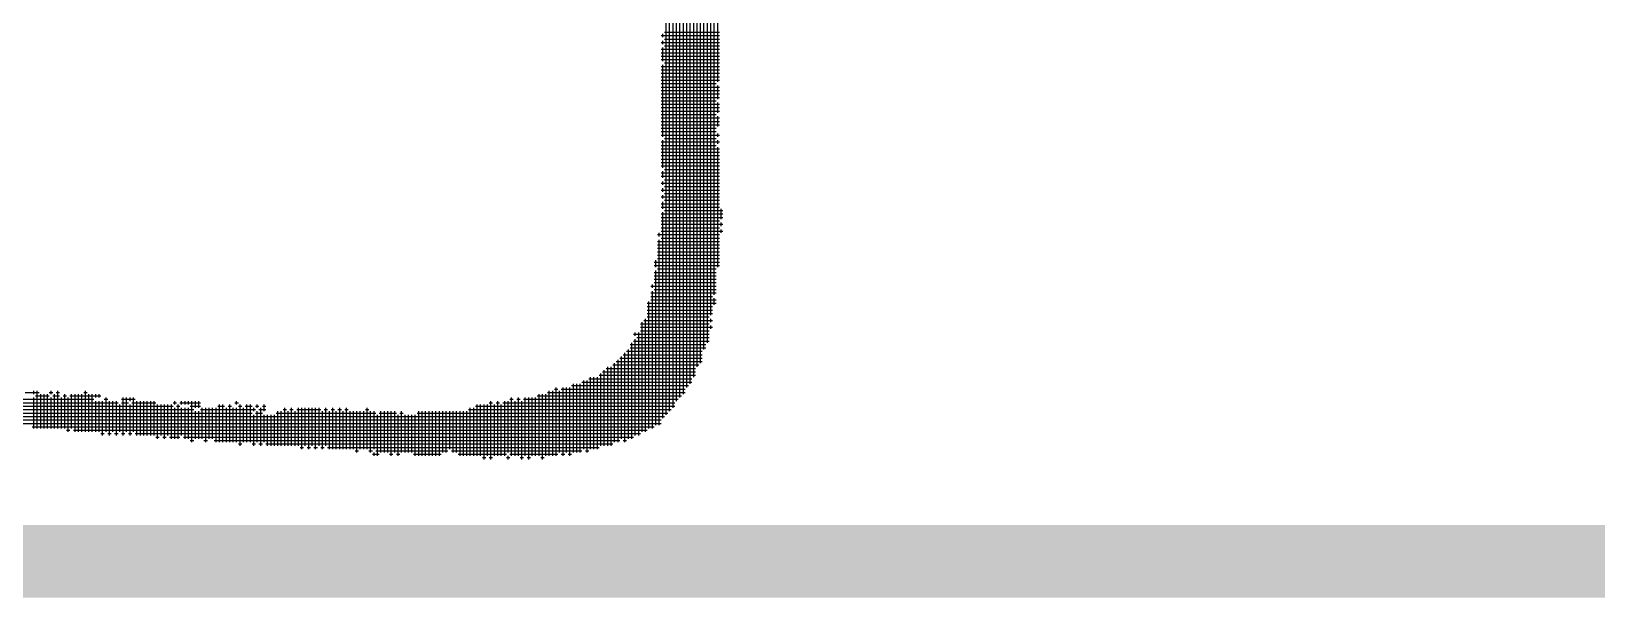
# Model space of a CAD drawing. Header units: feet. Extents: x 0 to 510288, y 0 to 371336.
# Drawn here: x 357840 to 359992, y 87286 to 88066 of the extents above; entities that cross this region are included whole.
import ezdxf
from ezdxf.enums import TextEntityAlignment as Align

# ---------------------------------------------------------------- set-up
doc = ezdxf.new("R2010")
doc.units = ezdxf.units.FT
doc.header["$LTSCALE"] = 100
doc.header["$MEASUREMENT"] = 0
for name, color, linetype in [('CX-BORD-LIN1', 4, 'CONTINUOUS'), ('CX-BORD-LIN2', 3, 'CONTINUOUS'), ('CX-BORD-TEX2', 7, 'CONTINUOUS'), ('CX-BORD-TEX3', 6, 'CONTINUOUS'), ('CX-MISC', 2, 'CONTINUOUS')]:
    doc.layers.add(name, color=color, linetype=linetype)
doc.styles.add('TB_TEXT', font='')
doc.styles.add('TB_WBTXT', font='')
doc.styles.add('TB_WMTXT', font='')
doc.styles.get('TB_TEXT').set_extended_font_data('Dotum')
doc.styles.get('TB_WBTXT').set_extended_font_data('Dotum')
doc.styles.get('TB_WMTXT').set_extended_font_data('Dotum')

# ---------------------------------------------------------------- blocks, each defined once
blk = doc.blocks.new('CXBLKA1-KHCA')
at = {"layer": 'CX-BORD-LIN1', "const_width": 0.2}
blk.add_lwpolyline([(558, 6), (270, 6)], dxfattribs=at)
at = {"layer": 'CX-BORD-LIN1', "style": 'TB_TEXT'}
for tag, p in [('TR_RCON5', (342.3033, 33)), ('TR_RCON4', (342.3033, 27)), ('TR_RCON3', (342.3033, 21)), ('TR_RCON2', (342.3033, 15)), ('TR_RCON1', (342.3033, 9))]:
    blk.add_attdef(tag, text='', height=3.5, dxfattribs=at).set_placement(p, align=Align.MIDDLE_LEFT)
for tag, height, p in [('TR_DGN5', 3.5, (451.1185, 33)), ('TR_CHK5', 3.5, (491.1185, 33)), ('TR_RDAT5', 3.5, (317.5, 33)), ('TR_APP5', 3.5, (531.1185, 33)), ('TR_RNUM5', 3, (285.1051, 32.6366)), ('TR_DGN4', 3.5, (451.1185, 27)), ('TR_CHK4', 3.5, (491.1185, 27)), ('TR_RDAT4', 3.5, (317.5, 27)), ('TR_APP4', 3.5, (531.1185, 27)), ('TR_RNUM4', 3, (285.1051, 26.6366)), ('TR_RDAT3', 3.5, (317.5, 21)), ('TR_DGN3', 3.5, (451.1185, 21)), ('TR_CHK3', 3.5, (491.1185, 21)), ('TR_APP3', 3.5, (531.1185, 21)), ('TR_RNUM3', 3, (285.1051, 20.6366)), ('TR_RDAT2', 3.5, (317.5, 15)), ('TR_DGN2', 3.5, (451.1185, 15)), ('TR_CHK2', 3.5, (491.1185, 15)), ('TR_APP2', 3.5, (531.1185, 15)), ('TR_RNUM2', 3, (285.1051, 14.6366)), ('TR_DGN1', 3.5, (451.1185, 9)), ('TR_CHK1', 3.5, (491.1185, 9)), ('TR_RDAT1', 3.5, (317.5, 9)), ('TR_APP1', 3.5, (531.1185, 9)), ('TR_RNUM1', 3, (285.1051, 8.6366))]:
    blk.add_attdef(tag, text='', height=height, dxfattribs=at).set_placement(p, align=Align.MIDDLE_CENTER)
at = {"layer": 'CX-BORD-LIN2', "style": 'TB_TEXT'}
blk.add_attdef('TD_VERSION', text='', height=3, rotation=90, dxfattribs=at).set_placement((800.5, 48.0149), align=Align.MIDDLE_CENTER)
at = {"layer": 'CX-BORD-TEX2', "style": 'TB_WMTXT'}
for tag, height, p in [('TB_CNAME', 5, (15.3448, 531.8324)), ('TB_CSCOP', 4, (16.6346, 523.8324))]:
    blk.add_attdef(tag, text='', height=height, dxfattribs=at).set_placement(p, align=Align.BOTTOM_LEFT)
at = {"layer": 'CX-BORD-TEX2', "style": 'TB_WBTXT'}
for tag, height, p in [('TB_MTITIL', 10, (398, 533.3264)), ('TB_STITL', 7, (398, 518.3264))]:
    blk.add_attdef(tag, text='', height=height, dxfattribs=at).set_placement(p, align=Align.MIDDLE_CENTER)
at = {"layer": 'CX-BORD-TEX3', "style": 'TB_TEXT'}
for tag, height, p in [('TD_LNDST', 4.5, (215, 31.5)), ('TD_DSECT', 4.5, (605.5, 31.5)), ('TD_DDIST', 4.5, (654.5, 31.5)), ('TD_DNAME_TOP', 4.5, (755, 27.957)), ('TD_CSECT', 4.5, (605.5, 22.5)), ('TD_CDIST', 4.5, (654.5, 22.5)), ('TD_DNAME_MAIN', 4.5, (755, 21.4731)), ('TD_DNAME_BOT', 3, (755, 15.2489)), ('TD_HSCAL', 4.5, (620.8841, 13.7484)), ('TD_VSCAL', 4.5, (656.8615, 13.7484)), ('TD_CCOMP', 4.5, (215, 13.5927)), ('TD_CSTEP', 4.5, (250.744, 5.125)), ('TD_FIELD', 4.5, (180, 5.125)), ('TD_DWGNO', 4.5, (755, 5.0017)), ('TD_DWGCODE', 4.5, (637, 4.7908))]:
    blk.add_attdef(tag, text='', height=height, dxfattribs=at).set_placement(p, align=Align.MIDDLE_CENTER)
for tag, height, width, p in [('TD_DCOMP', 4.5, 0.95, (215, 22.5875)), ('TD_CNAME', 5, 0.78, (65, 7.5956))]:
    blk.add_attdef(tag, text='', height=height, dxfattribs=dict(at, width=width)).set_placement(p, align=Align.MIDDLE_CENTER)

msp = doc.modelspace()

# ---------------------------------------------------------------- linework, layer by layer
at = {"layer": 'CX-MISC'}
for p, q in [((358783.3, 87996.1, 12271.3), (358783.3, 88633.9, 12271.3)), ((358778.6, 87703.1, 12271.3), (358778.6, 88605.6, 12271.3)), ((358773.9, 87674.8, 12271.3), (358773.9, 88582, 12271.3)), ((358769.2, 87637, 12271.3), (358769.2, 88563.1, 12271.3)), ((358764.4, 87627.5, 12271.3), (358764.4, 88530, 12271.3)), ((358759.7, 87608.6, 12271.3), (358759.7, 88501.6, 12271.3)), ((358755, 87603.9, 12271.3), (358755, 88468.6, 12271.3)), ((358750.3, 87589.7, 12271.3), (358750.3, 88430.8, 12271.3)), ((358745.5, 87580.3, 12271.3), (358745.5, 88402.4, 12271.3)), ((358740.8, 87575.5, 12271.3), (358740.8, 88383.5, 12271.3)), ((358736.1, 87566.1, 12271.3), (358736.1, 88359.9, 12271.3)), ((358731.4, 87561.4, 12271.3), (358731.4, 88312.6, 12271.3)), ((358726.6, 87556.6, 12271.3), (358726.6, 88284.3, 12271.3)), ((358721.9, 87547.2, 12271.3), (358721.9, 88237, 12271.3)), ((358717.2, 87542.5, 12271.3), (358717.2, 88194.5, 12271.3)), ((358712.5, 87537.7, 12271.3), (358712.5, 88142.5, 12271.3)), ((358705.4, 88059.9, 12271.3), (358785.7, 88059.9, 12271.3)), ((358707.7, 88057.5, 12271.3), (358707.7, 88062.2, 12271.3)), ((358710.1, 88064.6, 12271.3), (358785.7, 88064.6, 12271.3)), ((358705.4, 88050.4, 12271.3), (358785.7, 88050.4, 12271.3)), ((358705.4, 88041, 12271.3), (358785.7, 88041, 12271.3)), ((358705.4, 88036.2, 12271.3), (358785.7, 88036.2, 12271.3)), ((358707.7, 88048, 12271.3), (358707.7, 88052.8, 12271.3)), ((358707.7, 88024.4, 12271.3), (358707.7, 88043.3, 12271.3)), ((358710.1, 88055.1, 12271.3), (358785.7, 88055.1, 12271.3)), ((358710.1, 88045.7, 12271.3), (358785.7, 88045.7, 12271.3)), ((358705.4, 88031.5, 12271.3), (358785.7, 88031.5, 12271.3)), ((358705.4, 88026.8, 12271.3), (358785.7, 88026.8, 12271.3)), ((358705.4, 88017.3, 12271.3), (358785.7, 88017.3, 12271.3)), ((358705.4, 88012.6, 12271.3), (358785.7, 88012.6, 12271.3)), ((358707.7, 87920.5, 12271.3), (358707.7, 88019.7, 12271.3)), ((358710.1, 88022.1, 12271.3), (358785.7, 88022.1, 12271.3)), ((358705.4, 88007.9, 12271.3), (358785.7, 88007.9, 12271.3)), ((358705.4, 88003.2, 12271.3), (358785.7, 88003.2, 12271.3)), ((358705.4, 87998.4, 12271.3), (358785.7, 87998.4, 12271.3)), ((358705.4, 87993.7, 12271.3), (358781, 87993.7, 12271.3)), ((358783.3, 87972.4, 12271.3), (358783.3, 87991.3, 12271.3)), ((358705.4, 87989, 12271.3), (358785.7, 87989, 12271.3)), ((358705.4, 87984.3, 12271.3), (358785.7, 87984.3, 12271.3)), ((358705.4, 87979.5, 12271.3), (358785.7, 87979.5, 12271.3)), ((358705.4, 87974.8, 12271.3), (358785.7, 87974.8, 12271.3)), ((358705.4, 87970.1, 12271.3), (358781, 87970.1, 12271.3)), ((358705.4, 87965.4, 12271.3), (358785.7, 87965.4, 12271.3)), ((358705.4, 87960.6, 12271.3), (358785.7, 87960.6, 12271.3)), ((358705.4, 87955.9, 12271.3), (358785.7, 87955.9, 12271.3)), ((358705.4, 87951.2, 12271.3), (358781, 87951.2, 12271.3)), ((358783.3, 87953.5, 12271.3), (358783.3, 87967.7, 12271.3)), ((358783.3, 87934.6, 12271.3), (358783.3, 87948.8, 12271.3)), ((358705.4, 87946.5, 12271.3), (358785.7, 87946.5, 12271.3)), ((358705.4, 87941.7, 12271.3), (358785.7, 87941.7, 12271.3)), ((358705.4, 87937, 12271.3), (358785.7, 87937, 12271.3)), ((358705.4, 87932.3, 12271.3), (358781, 87932.3, 12271.3)), ((358705.4, 87927.6, 12271.3), (358781, 87927.6, 12271.3)), ((358705.4, 87922.8, 12271.3), (358785.7, 87922.8, 12271.3)), ((358705.4, 87913.4, 12271.3), (358785.7, 87913.4, 12271.3)), ((358705.4, 87908.7, 12271.3), (358781, 87908.7, 12271.3)), ((358707.7, 87877.9, 12271.3), (358707.7, 87915.7, 12271.3)), ((358710.1, 87918.1, 12271.3), (358781, 87918.1, 12271.3)), ((358783.3, 87920.5, 12271.3), (358783.3, 87925.2, 12271.3)), ((358783.3, 87911, 12271.3), (358783.3, 87915.7, 12271.3)), ((358783.3, 87740.9, 12271.3), (358783.3, 87906.3, 12271.3)), ((358705.4, 87903.9, 12271.3), (358785.7, 87903.9, 12271.3)), ((358705.4, 87899.2, 12271.3), (358785.7, 87899.2, 12271.3)), ((358705.4, 87894.5, 12271.3), (358785.7, 87894.5, 12271.3)), ((358705.4, 87889.8, 12271.3), (358785.7, 87889.8, 12271.3)), ((358705.4, 87885, 12271.3), (358785.7, 87885, 12271.3)), ((358705.4, 87880.3, 12271.3), (358785.7, 87880.3, 12271.3)), ((358705.4, 87870.9, 12271.3), (358785.7, 87870.9, 12271.3)), ((358705.4, 87866.1, 12271.3), (358785.7, 87866.1, 12271.3)), ((358707.7, 87863.8, 12271.3), (358707.7, 87873.2, 12271.3)), ((358710.1, 87875.6, 12271.3), (358785.7, 87875.6, 12271.3)), ((358705.4, 87856.7, 12271.3), (358785.7, 87856.7, 12271.3)), ((358705.4, 87847.2, 12271.3), (358785.7, 87847.2, 12271.3)), ((358707.7, 87854.3, 12271.3), (358707.7, 87859, 12271.3)), ((358707.7, 87844.9, 12271.3), (358707.7, 87849.6, 12271.3)), ((358707.7, 87835.4, 12271.3), (358707.7, 87840.1, 12271.3)), ((358710.1, 87861.4, 12271.3), (358785.7, 87861.4, 12271.3)), ((358710.1, 87852, 12271.3), (358785.7, 87852, 12271.3)), ((358710.1, 87842.5, 12271.3), (358785.7, 87842.5, 12271.3)), ((358705.4, 87837.8, 12271.3), (358785.7, 87837.8, 12271.3)), ((358705.4, 87828.3, 12271.3), (358785.7, 87828.3, 12271.3)), ((358705.4, 87823.6, 12271.3), (358785.7, 87823.6, 12271.3)), ((358707.7, 87821.2, 12271.3), (358707.7, 87830.7, 12271.3)), ((358710.1, 87833.1, 12271.3), (358785.7, 87833.1, 12271.3)), ((358710.1, 87818.9, 12271.3), (358790.4, 87818.9, 12271.3)), ((358788.1, 87807.1, 12271.3), (358788.1, 87821.2, 12271.3)), ((358705.4, 87814.2, 12271.3), (358790.4, 87814.2, 12271.3)), ((358705.4, 87809.4, 12271.3), (358790.4, 87809.4, 12271.3)), ((358705.4, 87804.7, 12271.3), (358785.7, 87804.7, 12271.3)), ((358705.4, 87800, 12271.3), (358790.4, 87800, 12271.3)), ((358707.7, 87533, 12271.3), (358707.7, 87816.5, 12271.3)), ((358788.1, 87797.6, 12271.3), (358788.1, 87802.3, 12271.3)), ((358700.6, 87785.8, 12271.3), (358785.7, 87785.8, 12271.3)), ((358700.6, 87776.4, 12271.3), (358785.7, 87776.4, 12271.3)), ((358703, 87783.4, 12271.3), (358703, 87788.2, 12271.3)), ((358703, 87523.6, 12271.3), (358703, 87778.7, 12271.3)), ((358705.4, 87795.3, 12271.3), (358785.7, 87795.3, 12271.3)), ((358705.4, 87790.5, 12271.3), (358790.4, 87790.5, 12271.3)), ((358705.4, 87781.1, 12271.3), (358785.7, 87781.1, 12271.3)), ((358788.1, 87788.2, 12271.3), (358788.1, 87792.9, 12271.3)), ((358700.6, 87771.6, 12271.3), (358785.7, 87771.6, 12271.3)), ((358700.6, 87766.9, 12271.3), (358785.7, 87766.9, 12271.3)), ((358700.6, 87762.2, 12271.3), (358785.7, 87762.2, 12271.3)), ((358700.6, 87757.5, 12271.3), (358785.7, 87757.5, 12271.3)), ((358695.9, 87748, 12271.3), (358785.7, 87748, 12271.3)), ((358695.9, 87743.3, 12271.3), (358785.7, 87743.3, 12271.3)), ((358695.9, 87733.8, 12271.3), (358781, 87733.8, 12271.3)), ((358698.3, 87740.9, 12271.3), (358698.3, 87750.4, 12271.3)), ((358698.3, 87523.6, 12271.3), (358698.3, 87736.2, 12271.3)), ((358700.6, 87752.7, 12271.3), (358785.7, 87752.7, 12271.3)), ((358700.6, 87738.6, 12271.3), (358781, 87738.6, 12271.3)), ((358691.2, 87714.9, 12271.3), (358781, 87714.9, 12271.3)), ((358693.6, 87712.6, 12271.3), (358693.6, 87717.3, 12271.3)), ((358695.9, 87729.1, 12271.3), (358781, 87729.1, 12271.3)), ((358695.9, 87724.4, 12271.3), (358781, 87724.4, 12271.3)), ((358695.9, 87719.7, 12271.3), (358781, 87719.7, 12271.3)), ((358686.5, 87691.3, 12271.3), (358781, 87691.3, 12271.3)), ((358688.8, 87518.8, 12271.3), (358688.8, 87693.7, 12271.3)), ((358691.2, 87705.5, 12271.3), (358781, 87705.5, 12271.3)), ((358691.2, 87700.8, 12271.3), (358776.2, 87700.8, 12271.3)), ((358691.2, 87696, 12271.3), (358781, 87696, 12271.3)), ((358693.6, 87518.8, 12271.3), (358693.6, 87707.8, 12271.3)), ((358695.9, 87710.2, 12271.3), (358781, 87710.2, 12271.3)), ((358778.6, 87688.9, 12271.3), (358778.6, 87698.4, 12271.3)), ((358684.1, 87514.1, 12271.3), (358684.1, 87670, 12271.3)), ((358686.5, 87686.6, 12271.3), (358776.2, 87686.6, 12271.3)), ((358686.5, 87681.9, 12271.3), (358776.2, 87681.9, 12271.3)), ((358686.5, 87677.1, 12271.3), (358776.2, 87677.1, 12271.3)), ((358686.5, 87672.4, 12271.3), (358771.5, 87672.4, 12271.3)), ((358773.9, 87665.3, 12271.3), (358773.9, 87670, 12271.3)), ((358667.6, 87648.8, 12271.3), (358771.5, 87648.8, 12271.3)), ((358669.9, 87646.4, 12271.3), (358669.9, 87651.1, 12271.3)), ((358674.7, 87509.4, 12271.3), (358674.7, 87651.1, 12271.3)), ((358677, 87663, 12271.3), (358771.5, 87663, 12271.3)), ((358677, 87658.2, 12271.3), (358776.2, 87658.2, 12271.3)), ((358677, 87653.5, 12271.3), (358771.5, 87653.5, 12271.3)), ((358679.4, 87514.1, 12271.3), (358679.4, 87665.3, 12271.3)), ((358681.7, 87667.7, 12271.3), (358776.2, 87667.7, 12271.3)), ((358773.9, 87655.9, 12271.3), (358773.9, 87660.6, 12271.3)), ((358658.1, 87625.2, 12271.3), (358762.1, 87625.2, 12271.3)), ((358660.5, 87504.7, 12271.3), (358660.5, 87627.5, 12271.3)), ((358662.8, 87634.6, 12271.3), (358766.8, 87634.6, 12271.3)), ((358662.8, 87629.9, 12271.3), (358766.8, 87629.9, 12271.3)), ((358665.2, 87504.7, 12271.3), (358665.2, 87637, 12271.3)), ((358667.6, 87639.3, 12271.3), (358771.5, 87639.3, 12271.3)), ((358669.9, 87509.4, 12271.3), (358669.9, 87641.7, 12271.3)), ((358672.3, 87644.1, 12271.3), (358771.5, 87644.1, 12271.3)), ((358632.1, 87495.2, 12271.3), (358632.1, 87603.9, 12271.3)), ((358636.9, 87495.2, 12271.3), (358636.9, 87603.9, 12271.3)), ((358639.2, 87606.3, 12271.3), (358757.3, 87606.3, 12271.3)), ((358641.6, 87499.9, 12271.3), (358641.6, 87608.6, 12271.3)), ((358643.9, 87611, 12271.3), (358762.1, 87611, 12271.3)), ((358646.3, 87499.9, 12271.3), (358646.3, 87613.3, 12271.3)), ((358648.7, 87615.7, 12271.3), (358762.1, 87615.7, 12271.3)), ((358651, 87504.7, 12271.3), (358651, 87618.1, 12271.3)), ((358653.4, 87620.4, 12271.3), (358762.1, 87620.4, 12271.3)), ((358655.8, 87499.9, 12271.3), (358655.8, 87622.8, 12271.3)), ((358596.7, 87582.6, 12271.3), (358747.9, 87582.6, 12271.3)), ((358599.1, 87490.5, 12271.3), (358599.1, 87585, 12271.3)), ((358603.8, 87485.8, 12271.3), (358603.8, 87585, 12271.3)), ((358606.1, 87587.4, 12271.3), (358747.9, 87587.4, 12271.3)), ((358608.5, 87490.5, 12271.3), (358608.5, 87589.7, 12271.3)), ((358613.2, 87490.5, 12271.3), (358613.2, 87589.7, 12271.3)), ((358618, 87490.5, 12271.3), (358618, 87589.7, 12271.3)), ((358620.3, 87592.1, 12271.3), (358752.6, 87592.1, 12271.3)), ((358622.7, 87495.2, 12271.3), (358622.7, 87594.4, 12271.3)), ((358625, 87596.8, 12271.3), (358752.6, 87596.8, 12271.3)), ((358627.4, 87495.2, 12271.3), (358627.4, 87599.2, 12271.3)), ((358629.8, 87601.5, 12271.3), (358752.6, 87601.5, 12271.3)), ((357831.2, 87568.5, 12271.3), (357850.1, 87568.5, 12271.3)), ((357843.1, 87566.1, 12271.3), (357843.1, 87570.8, 12271.3)), ((357843.1, 87518.8, 12271.3), (357843.1, 87561.4, 12271.3)), ((357845.4, 87563.7, 12271.3), (357864.3, 87563.7, 12271.3)), ((357847.8, 87518.8, 12271.3), (357847.8, 87570.8, 12271.3)), ((357852.5, 87518.8, 12271.3), (357852.5, 87566.1, 12271.3)), ((357857.2, 87518.8, 12271.3), (357857.2, 87566.1, 12271.3)), ((357862, 87518.8, 12271.3), (357862, 87566.1, 12271.3)), ((357864.3, 87568.5, 12271.3), (357869, 87568.5, 12271.3)), ((357866.7, 87566.1, 12271.3), (357866.7, 87570.8, 12271.3)), ((357866.7, 87518.8, 12271.3), (357866.7, 87561.4, 12271.3)), ((357869, 87563.7, 12271.3), (357878.5, 87563.7, 12271.3)), ((357871.4, 87518.8, 12271.3), (357871.4, 87566.1, 12271.3)), ((357873.8, 87568.5, 12271.3), (357878.5, 87568.5, 12271.3)), ((357876.1, 87518.8, 12271.3), (357876.1, 87570.8, 12271.3)), ((357880.9, 87518.8, 12271.3), (357880.9, 87561.4, 12271.3)), ((357883.2, 87563.7, 12271.3), (357887.9, 87563.7, 12271.3)), ((357885.6, 87518.8, 12271.3), (357885.6, 87566.1, 12271.3)), ((357890.3, 87514.1, 12271.3), (357890.3, 87561.4, 12271.3)), ((357892.7, 87563.7, 12271.3), (357935.2, 87563.7, 12271.3)), ((357895, 87518.8, 12271.3), (357895, 87566.1, 12271.3)), ((357899.8, 87514.1, 12271.3), (357899.8, 87566.1, 12271.3)), ((357904.5, 87514.1, 12271.3), (357904.5, 87566.1, 12271.3)), ((357909.2, 87514.1, 12271.3), (357909.2, 87566.1, 12271.3)), ((357911.6, 87568.5, 12271.3), (357916.3, 87568.5, 12271.3)), ((357913.9, 87514.1, 12271.3), (357913.9, 87570.8, 12271.3)), ((357918.7, 87514.1, 12271.3), (357918.7, 87566.1, 12271.3)), ((357923.4, 87514.1, 12271.3), (357923.4, 87566.1, 12271.3)), ((357928.1, 87561.4, 12271.3), (357928.1, 87566.1, 12271.3)), ((357932.8, 87561.4, 12271.3), (357932.8, 87566.1, 12271.3)), ((357942.3, 87514.1, 12271.3), (357942.3, 87561.4, 12271.3)), ((357965.9, 87509.4, 12271.3), (357965.9, 87561.4, 12271.3)), ((357970.6, 87514.1, 12271.3), (357970.6, 87561.4, 12271.3)), ((357975.4, 87556.6, 12271.3), (357975.4, 87561.4, 12271.3)), ((357980.1, 87514.1, 12271.3), (357980.1, 87561.4, 12271.3)), ((358499.8, 87481, 12271.3), (358499.8, 87561.4, 12271.3)), ((358509.3, 87481, 12271.3), (358509.3, 87561.4, 12271.3)), ((358518.7, 87481, 12271.3), (358518.7, 87561.4, 12271.3)), ((358523.5, 87476.3, 12271.3), (358523.5, 87561.4, 12271.3)), ((358528.2, 87481, 12271.3), (358528.2, 87561.4, 12271.3)), ((358532.9, 87481, 12271.3), (358532.9, 87561.4, 12271.3)), ((358535.3, 87563.7, 12271.3), (358733.7, 87563.7, 12271.3)), ((358537.6, 87481, 12271.3), (358537.6, 87566.1, 12271.3)), ((358542.4, 87476.3, 12271.3), (358542.4, 87566.1, 12271.3)), ((358547.1, 87481, 12271.3), (358547.1, 87566.1, 12271.3)), ((358549.4, 87568.5, 12271.3), (358738.4, 87568.5, 12271.3)), ((358551.8, 87481, 12271.3), (358551.8, 87570.8, 12271.3)), ((358556.5, 87481, 12271.3), (358556.5, 87570.8, 12271.3)), ((358558.9, 87573.2, 12271.3), (358563.6, 87573.2, 12271.3)), ((358561.3, 87481, 12271.3), (358561.3, 87575.5, 12271.3)), ((358566, 87485.8, 12271.3), (358566, 87570.8, 12271.3)), ((358568.3, 87573.2, 12271.3), (358738.4, 87573.2, 12271.3)), ((358570.7, 87481, 12271.3), (358570.7, 87575.5, 12271.3)), ((358575.4, 87485.8, 12271.3), (358575.4, 87575.5, 12271.3)), ((358580.2, 87481, 12271.3), (358580.2, 87575.5, 12271.3)), ((358582.5, 87577.9, 12271.3), (358743.2, 87577.9, 12271.3)), ((358584.9, 87485.8, 12271.3), (358584.9, 87580.3, 12271.3)), ((358589.6, 87485.8, 12271.3), (358589.6, 87580.3, 12271.3)), ((358594.3, 87485.8, 12271.3), (358594.3, 87580.3, 12271.3)), ((357528.8, 87559, 12271.3), (357925.7, 87559, 12271.3)), ((357528.8, 87554.3, 12271.3), (357958.8, 87554.3, 12271.3)), ((357585.5, 87544.8, 12271.3), (358062.8, 87544.8, 12271.3)), ((357613.9, 87549.6, 12271.3), (358034.4, 87549.6, 12271.3)), ((357661.1, 87540.1, 12271.3), (358143.1, 87540.1, 12271.3)), ((357928.1, 87514.1, 12271.3), (357928.1, 87556.6, 12271.3)), ((357932.8, 87514.1, 12271.3), (357932.8, 87556.6, 12271.3)), ((357937.6, 87509.4, 12271.3), (357937.6, 87556.6, 12271.3)), ((357939.9, 87559, 12271.3), (357944.6, 87559, 12271.3)), ((357947, 87509.4, 12271.3), (357947, 87556.6, 12271.3)), ((357951.7, 87514.1, 12271.3), (357951.7, 87556.6, 12271.3)), ((357956.5, 87509.4, 12271.3), (357956.5, 87556.6, 12271.3)), ((357961.2, 87514.1, 12271.3), (357961.2, 87551.9, 12271.3)), ((357963.5, 87559, 12271.3), (357982.4, 87559, 12271.3)), ((357963.5, 87554.3, 12271.3), (357973, 87554.3, 12271.3)), ((357975.4, 87509.4, 12271.3), (357975.4, 87551.9, 12271.3)), ((357977.7, 87554.3, 12271.3), (358010.8, 87554.3, 12271.3)), ((357984.8, 87509.4, 12271.3), (357984.8, 87556.6, 12271.3)), ((357989.5, 87509.4, 12271.3), (357989.5, 87556.6, 12271.3)), ((357994.3, 87509.4, 12271.3), (357994.3, 87556.6, 12271.3)), ((357999, 87509.4, 12271.3), (357999, 87556.6, 12271.3)), ((358003.7, 87509.4, 12271.3), (358003.7, 87556.6, 12271.3)), ((358008.4, 87509.4, 12271.3), (358008.4, 87556.6, 12271.3)), ((358013.2, 87504.7, 12271.3), (358013.2, 87551.9, 12271.3)), ((358017.9, 87509.4, 12271.3), (358017.9, 87551.9, 12271.3)), ((358022.6, 87504.7, 12271.3), (358022.6, 87551.9, 12271.3)), ((358027.3, 87509.4, 12271.3), (358027.3, 87551.9, 12271.3)), ((358032.1, 87504.7, 12271.3), (358032.1, 87551.9, 12271.3)), ((358034.4, 87554.3, 12271.3), (358039.1, 87554.3, 12271.3)), ((358036.8, 87551.9, 12271.3), (358036.8, 87556.6, 12271.3)), ((358036.8, 87504.7, 12271.3), (358036.8, 87547.2, 12271.3)), ((358039.1, 87549.6, 12271.3), (358043.9, 87549.6, 12271.3)), ((358041.5, 87504.7, 12271.3), (358041.5, 87551.9, 12271.3)), ((358043.9, 87554.3, 12271.3), (358072.2, 87554.3, 12271.3)), ((358046.2, 87551.9, 12271.3), (358046.2, 87556.6, 12271.3)), ((358046.2, 87509.4, 12271.3), (358046.2, 87547.2, 12271.3)), ((358051, 87551.9, 12271.3), (358051, 87556.6, 12271.3)), ((358051, 87504.7, 12271.3), (358051, 87547.2, 12271.3)), ((358055.7, 87551.9, 12271.3), (358055.7, 87556.6, 12271.3)), ((358055.7, 87504.7, 12271.3), (358055.7, 87547.2, 12271.3)), ((358058, 87549.6, 12271.3), (358072.2, 87549.6, 12271.3)), ((358060.4, 87499.9, 12271.3), (358060.4, 87556.6, 12271.3)), ((358065.1, 87547.2, 12271.3), (358065.1, 87556.6, 12271.3)), ((358065.1, 87504.7, 12271.3), (358065.1, 87542.5, 12271.3)), ((358069.9, 87547.2, 12271.3), (358069.9, 87556.6, 12271.3)), ((358069.9, 87504.7, 12271.3), (358069.9, 87542.5, 12271.3)), ((358072.2, 87544.8, 12271.3), (358147.8, 87544.8, 12271.3)), ((358074.6, 87504.7, 12271.3), (358074.6, 87547.2, 12271.3)), ((358079.3, 87499.9, 12271.3), (358079.3, 87547.2, 12271.3)), ((358084, 87504.7, 12271.3), (358084, 87547.2, 12271.3)), ((358088.8, 87504.7, 12271.3), (358088.8, 87547.2, 12271.3)), ((358093.5, 87499.9, 12271.3), (358093.5, 87547.2, 12271.3)), ((358095.8, 87549.6, 12271.3), (358105.3, 87549.6, 12271.3)), ((358098.2, 87499.9, 12271.3), (358098.2, 87551.9, 12271.3)), ((358102.9, 87499.9, 12271.3), (358102.9, 87551.9, 12271.3)), ((358107.7, 87499.9, 12271.3), (358107.7, 87547.2, 12271.3)), ((358110, 87549.6, 12271.3), (358114.7, 87549.6, 12271.3)), ((358112.4, 87499.9, 12271.3), (358112.4, 87551.9, 12271.3)), ((358117.1, 87499.9, 12271.3), (358117.1, 87547.2, 12271.3)), ((358119.5, 87554.3, 12271.3), (358124.2, 87554.3, 12271.3)), ((358121.8, 87551.9, 12271.3), (358121.8, 87556.6, 12271.3)), ((358121.8, 87499.9, 12271.3), (358121.8, 87547.2, 12271.3)), ((358124.2, 87549.6, 12271.3), (358128.9, 87549.6, 12271.3)), ((358126.6, 87495.2, 12271.3), (358126.6, 87551.9, 12271.3)), ((358131.3, 87499.9, 12271.3), (358131.3, 87547.2, 12271.3)), ((358133.6, 87549.6, 12271.3), (358143.1, 87549.6, 12271.3)), ((358136, 87499.9, 12271.3), (358136, 87551.9, 12271.3)), ((358140.7, 87499.9, 12271.3), (358140.7, 87551.9, 12271.3)), ((358145.5, 87542.5, 12271.3), (358145.5, 87547.2, 12271.3)), ((358147.8, 87549.6, 12271.3), (358152.5, 87549.6, 12271.3)), ((358147.8, 87540.1, 12271.3), (358157.3, 87540.1, 12271.3)), ((358150.2, 87547.2, 12271.3), (358150.2, 87551.9, 12271.3)), ((358150.2, 87499.9, 12271.3), (358150.2, 87542.5, 12271.3)), ((358152.5, 87544.8, 12271.3), (358162, 87544.8, 12271.3)), ((358154.9, 87495.2, 12271.3), (358154.9, 87547.2, 12271.3)), ((358157.3, 87549.6, 12271.3), (358162, 87549.6, 12271.3)), ((358159.6, 87542.5, 12271.3), (358159.6, 87551.9, 12271.3)), ((358176.2, 87540.1, 12271.3), (358313.2, 87540.1, 12271.3)), ((358178.5, 87495.2, 12271.3), (358178.5, 87542.5, 12271.3)), ((358183.3, 87495.2, 12271.3), (358183.3, 87542.5, 12271.3)), ((358185.6, 87544.8, 12271.3), (358190.3, 87544.8, 12271.3)), ((358188, 87495.2, 12271.3), (358188, 87547.2, 12271.3)), ((358192.7, 87495.2, 12271.3), (358192.7, 87542.5, 12271.3)), ((358195.1, 87544.8, 12271.3), (358199.8, 87544.8, 12271.3)), ((358197.4, 87495.2, 12271.3), (358197.4, 87547.2, 12271.3)), ((358202.2, 87495.2, 12271.3), (358202.2, 87542.5, 12271.3)), ((358204.5, 87544.8, 12271.3), (358237.6, 87544.8, 12271.3)), ((358206.9, 87495.2, 12271.3), (358206.9, 87547.2, 12271.3)), ((358211.6, 87490.5, 12271.3), (358211.6, 87547.2, 12271.3)), ((358216.3, 87495.2, 12271.3), (358216.3, 87547.2, 12271.3)), ((358221.1, 87490.5, 12271.3), (358221.1, 87547.2, 12271.3)), ((358225.8, 87495.2, 12271.3), (358225.8, 87547.2, 12271.3)), ((358230.5, 87490.5, 12271.3), (358230.5, 87547.2, 12271.3)), ((358235.2, 87495.2, 12271.3), (358235.2, 87547.2, 12271.3)), ((358240, 87490.5, 12271.3), (358240, 87542.5, 12271.3)), ((358242.3, 87544.8, 12271.3), (358247, 87544.8, 12271.3)), ((358244.7, 87495.2, 12271.3), (358244.7, 87547.2, 12271.3)), ((358249.4, 87490.5, 12271.3), (358249.4, 87542.5, 12271.3)), ((358251.8, 87544.8, 12271.3), (358256.5, 87544.8, 12271.3)), ((358254.1, 87490.5, 12271.3), (358254.1, 87547.2, 12271.3)), ((358258.9, 87490.5, 12271.3), (358258.9, 87542.5, 12271.3)), ((358261.2, 87544.8, 12271.3), (358265.9, 87544.8, 12271.3)), ((358263.6, 87490.5, 12271.3), (358263.6, 87547.2, 12271.3)), ((358268.3, 87490.5, 12271.3), (358268.3, 87542.5, 12271.3)), ((358270.7, 87544.8, 12271.3), (358275.4, 87544.8, 12271.3)), ((358273, 87490.5, 12271.3), (358273, 87547.2, 12271.3)), ((358277.8, 87490.5, 12271.3), (358277.8, 87542.5, 12271.3)), ((358282.5, 87490.5, 12271.3), (358282.5, 87542.5, 12271.3)), ((358287.2, 87485.8, 12271.3), (358287.2, 87542.5, 12271.3)), ((358291.9, 87490.5, 12271.3), (358291.9, 87542.5, 12271.3)), ((358296.7, 87490.5, 12271.3), (358296.7, 87542.5, 12271.3)), ((358299, 87544.8, 12271.3), (358303.7, 87544.8, 12271.3)), ((358301.4, 87490.5, 12271.3), (358301.4, 87547.2, 12271.3)), ((358306.1, 87485.8, 12271.3), (358306.1, 87542.5, 12271.3)), ((358310.8, 87490.5, 12271.3), (358310.8, 87542.5, 12271.3)), ((358317.9, 87540.1, 12271.3), (358341.5, 87540.1, 12271.3)), ((358320.3, 87485.8, 12271.3), (358320.3, 87542.5, 12271.3)), ((358325, 87485.8, 12271.3), (358325, 87542.5, 12271.3)), ((358329.7, 87485.8, 12271.3), (358329.7, 87542.5, 12271.3)), ((358334.5, 87481, 12271.3), (358334.5, 87542.5, 12271.3)), ((358339.2, 87485.8, 12271.3), (358339.2, 87542.5, 12271.3)), ((358346.3, 87540.1, 12271.3), (358351, 87540.1, 12271.3)), ((358348.6, 87485.8, 12271.3), (358348.6, 87542.5, 12271.3)), ((358369.9, 87540.1, 12271.3), (358714.8, 87540.1, 12271.3)), ((358372.3, 87481, 12271.3), (358372.3, 87542.5, 12271.3)), ((358377, 87481, 12271.3), (358377, 87542.5, 12271.3)), ((358381.7, 87481, 12271.3), (358381.7, 87542.5, 12271.3)), ((358386.4, 87481, 12271.3), (358386.4, 87542.5, 12271.3)), ((358391.2, 87481, 12271.3), (358391.2, 87542.5, 12271.3)), ((358395.9, 87481, 12271.3), (358395.9, 87542.5, 12271.3)), ((358400.6, 87481, 12271.3), (358400.6, 87542.5, 12271.3)), ((358405.3, 87485.8, 12271.3), (358405.3, 87542.5, 12271.3)), ((358410.1, 87485.8, 12271.3), (358410.1, 87542.5, 12271.3)), ((358414.8, 87490.5, 12271.3), (358414.8, 87542.5, 12271.3)), ((358419.5, 87485.8, 12271.3), (358419.5, 87542.5, 12271.3)), ((358424.2, 87485.8, 12271.3), (358424.2, 87542.5, 12271.3)), ((358429, 87481, 12271.3), (358429, 87542.5, 12271.3)), ((358433.7, 87481, 12271.3), (358433.7, 87542.5, 12271.3)), ((358438.4, 87481, 12271.3), (358438.4, 87542.5, 12271.3)), ((358440.8, 87544.8, 12271.3), (358719.5, 87544.8, 12271.3)), ((358443.1, 87481, 12271.3), (358443.1, 87547.2, 12271.3)), ((358447.9, 87481, 12271.3), (358447.9, 87547.2, 12271.3)), ((358450.2, 87549.6, 12271.3), (358724.3, 87549.6, 12271.3)), ((358452.6, 87481, 12271.3), (358452.6, 87551.9, 12271.3)), ((358457.3, 87481, 12271.3), (358457.3, 87551.9, 12271.3)), ((358462, 87476.3, 12271.3), (358462, 87551.9, 12271.3)), ((358466.8, 87481, 12271.3), (358466.8, 87551.9, 12271.3)), ((358469.1, 87554.3, 12271.3), (358473.8, 87554.3, 12271.3)), ((358471.5, 87476.3, 12271.3), (358471.5, 87556.6, 12271.3)), ((358476.2, 87481, 12271.3), (358476.2, 87551.9, 12271.3)), ((358478.6, 87554.3, 12271.3), (358483.3, 87554.3, 12271.3)), ((358480.9, 87481, 12271.3), (358480.9, 87556.6, 12271.3)), ((358485.7, 87481, 12271.3), (358485.7, 87551.9, 12271.3)), ((358488, 87554.3, 12271.3), (358724.3, 87554.3, 12271.3)), ((358490.4, 87481, 12271.3), (358490.4, 87556.6, 12271.3)), ((358495.1, 87485.8, 12271.3), (358495.1, 87556.6, 12271.3)), ((358497.5, 87559, 12271.3), (358502.2, 87559, 12271.3)), ((358504.6, 87481, 12271.3), (358504.6, 87556.6, 12271.3)), ((358506.9, 87559, 12271.3), (358511.6, 87559, 12271.3)), ((358514, 87476.3, 12271.3), (358514, 87556.6, 12271.3)), ((358516.4, 87559, 12271.3), (358729, 87559, 12271.3)), ((357689.5, 87535.4, 12271.3), (358710.1, 87535.4, 12271.3)), ((357774.5, 87530.7, 12271.3), (358705.4, 87530.7, 12271.3)), ((357802.9, 87525.9, 12271.3), (358705.4, 87525.9, 12271.3)), ((357840.7, 87521.2, 12271.3), (358695.9, 87521.2, 12271.3)), ((358145.5, 87495.2, 12271.3), (358145.5, 87537.7, 12271.3)), ((358159.6, 87499.9, 12271.3), (358159.6, 87537.7, 12271.3)), ((358164.4, 87495.2, 12271.3), (358164.4, 87537.7, 12271.3)), ((358169.1, 87495.2, 12271.3), (358169.1, 87537.7, 12271.3)), ((358173.8, 87495.2, 12271.3), (358173.8, 87537.7, 12271.3)), ((358315.6, 87481, 12271.3), (358315.6, 87537.7, 12271.3)), ((358343.9, 87481, 12271.3), (358343.9, 87537.7, 12271.3)), ((358353.4, 87485.8, 12271.3), (358353.4, 87537.7, 12271.3)), ((358358.1, 87485.8, 12271.3), (358358.1, 87537.7, 12271.3)), ((358362.8, 87485.8, 12271.3), (358362.8, 87537.7, 12271.3)), ((358367.5, 87481, 12271.3), (358367.5, 87537.7, 12271.3)), ((357887.9, 87516.5, 12271.3), (357892.7, 87516.5, 12271.3)), ((357897.4, 87516.5, 12271.3), (358686.5, 87516.5, 12271.3)), ((357935.2, 87511.8, 12271.3), (357939.9, 87511.8, 12271.3)), ((357944.6, 87511.8, 12271.3), (357949.4, 87511.8, 12271.3)), ((357954.1, 87511.8, 12271.3), (357958.8, 87511.8, 12271.3)), ((357963.5, 87511.8, 12271.3), (357968.3, 87511.8, 12271.3)), ((357973, 87511.8, 12271.3), (357977.7, 87511.8, 12271.3)), ((357982.4, 87511.8, 12271.3), (358677, 87511.8, 12271.3)), ((358010.8, 87507, 12271.3), (358015.5, 87507, 12271.3)), ((358020.2, 87507, 12271.3), (358025, 87507, 12271.3)), ((358029.7, 87507, 12271.3), (358043.9, 87507, 12271.3)), ((358048.6, 87507, 12271.3), (358667.6, 87507, 12271.3)), ((358058, 87502.3, 12271.3), (358062.8, 87502.3, 12271.3)), ((358076.9, 87502.3, 12271.3), (358081.7, 87502.3, 12271.3)), ((358091.1, 87502.3, 12271.3), (358648.7, 87502.3, 12271.3)), ((358124.2, 87497.6, 12271.3), (358128.9, 87497.6, 12271.3)), ((358143.1, 87497.6, 12271.3), (358147.8, 87497.6, 12271.3)), ((358152.5, 87497.6, 12271.3), (358157.3, 87497.6, 12271.3)), ((358162, 87497.6, 12271.3), (358639.2, 87497.6, 12271.3)), ((358653.4, 87502.3, 12271.3), (358658.1, 87502.3, 12271.3)), ((358209.2, 87492.9, 12271.3), (358214, 87492.9, 12271.3)), ((358218.7, 87492.9, 12271.3), (358223.4, 87492.9, 12271.3)), ((358228.1, 87492.9, 12271.3), (358232.9, 87492.9, 12271.3)), ((358237.6, 87492.9, 12271.3), (358242.3, 87492.9, 12271.3)), ((358247, 87492.9, 12271.3), (358620.3, 87492.9, 12271.3)), ((358284.8, 87488.1, 12271.3), (358289.6, 87488.1, 12271.3)), ((358303.7, 87488.1, 12271.3), (358308.5, 87488.1, 12271.3)), ((358308.5, 87483.4, 12271.3), (358317.9, 87483.4, 12271.3)), ((358310.8, 87481, 12271.3), (358310.8, 87485.8, 12271.3)), ((358313.2, 87488.1, 12271.3), (358412.4, 87488.1, 12271.3)), ((358332.1, 87483.4, 12271.3), (358336.8, 87483.4, 12271.3)), ((358341.5, 87483.4, 12271.3), (358346.3, 87483.4, 12271.3)), ((358365.2, 87483.4, 12271.3), (358403, 87483.4, 12271.3)), ((358417.1, 87488.1, 12271.3), (358596.7, 87488.1, 12271.3)), ((358426.6, 87483.4, 12271.3), (358492.7, 87483.4, 12271.3)), ((358459.7, 87478.7, 12271.3), (358464.4, 87478.7, 12271.3)), ((358469.1, 87478.7, 12271.3), (358473.8, 87478.7, 12271.3)), ((358492.7, 87478.7, 12271.3), (358497.5, 87478.7, 12271.3)), ((358495.1, 87476.3, 12271.3), (358495.1, 87481, 12271.3)), ((358497.5, 87483.4, 12271.3), (358563.6, 87483.4, 12271.3)), ((358511.6, 87478.7, 12271.3), (358516.4, 87478.7, 12271.3)), ((358521.1, 87478.7, 12271.3), (358525.8, 87478.7, 12271.3)), ((358540, 87478.7, 12271.3), (358544.7, 87478.7, 12271.3)), ((358568.3, 87483.4, 12271.3), (358573.1, 87483.4, 12271.3)), ((358577.8, 87483.4, 12271.3), (358582.5, 87483.4, 12271.3)), ((358601.4, 87488.1, 12271.3), (358606.1, 87488.1, 12271.3))]:
    msp.add_line(p, q, dxfattribs=at)

# ---------------------------------------------------------------- block references
at = {"layer": 'CX-BORD-LIN1', "xscale": 500, "yscale": 500, "zscale": 500}
msp.add_blockref('CXBLKA1-KHCA', (102287.6, 84335.8), dxfattribs=at)

doc.saveas('drawing.dxf')
